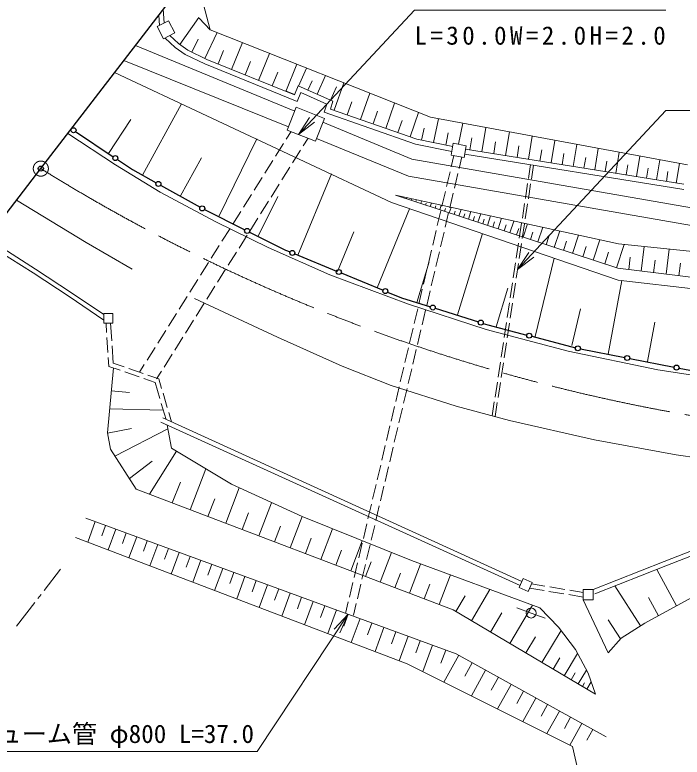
# Model space of a CAD drawing. Units: millimetres, scale not verified. Extents: x 40000 to 680000, y 20000 to 380000.
# Drawn here: x 90250 to 156630, y 245624 to 319524 of the extents above; entities that cross this region are included whole.
import ezdxf
from ezdxf.enums import TextEntityAlignment as Align

# ---------------------------------------------------------------- set-up
doc = ezdxf.new("R2010")
doc.units = ezdxf.units.MM
doc.header["$LTSCALE"] = 1000
doc.header["$PDMODE"] = 32
doc.header["$PDSIZE"] = 500
doc.linetypes.add('CHAIN', pattern=[18.5, 12, -1.5, 3.5, -1.5])
for name, color, linetype, lineweight in [('M-BMK', 2, 'CHAIN', 13), ('M-BMK-HTXT', 7, 'Continuous', 13), ('M-BMK-OTRS', 5, 'Continuous', 25), ('M-STR-HTXT', 7, 'Continuous', 13), ('M-STR-STRC', 7, 'Continuous', 25), ('M-WORK', 1, 'Continuous', 13)]:
    doc.layers.add(name, color=color, linetype=linetype, lineweight=lineweight)
doc.layers.add('M-OTRS', color=6, linetype='Continuous')
doc.styles.add('ＭＳ ゴシック', font='')
doc.styles.get('ＭＳ ゴシック').set_extended_font_data('MS Gothic')

# ---------------------------------------------------------------- blocks, each defined once
blk = doc.blocks.new('open_arrow')
at = {"color": 0, "linetype": 'Continuous', "lineweight": -2}
blk.add_lwpolyline([(7.5, 1.25), (0, 0), (7.5, -1.25)], dxfattribs=at)

msp = doc.modelspace()

# ---------------------------------------------------------------- linework, layer by layer
at = {"layer": 'M-BMK'}
msp.add_circle((92834, 304214), 750, dxfattribs=at)
msp.add_arc((187935, 457040), 180000, 238.10691, 269.78105, dxfattribs=at)
at = {"layer": 'M-BMK-HTXT'}
for p, q in [((93158, 262219), (94792, 264324)), ((92544, 261429), (92851, 261824)), ((90398, 258664), (92238, 261034))]:
    msp.add_line(p, q, dxfattribs=at)
at = {"layer": 'M-BMK-OTRS'}
for p, q in [((92834, 304214), (111104, 328009)), ((74564, 280419), (92834, 304214))]:
    msp.add_line(p, q, dxfattribs=at)
at = {"layer": 'M-OTRS'}
msp.add_point((92834, 304214), dxfattribs=at)
at = {"layer": 'M-STR-HTXT'}
for points in [[(118451, 307617), (130000, 320000), (155000, 320000)], [(140262, 294178), (155000, 310000), (185000, 310000)], [(123414, 259844), (114360, 246200), (85610, 246200)]]:
    msp.add_lwpolyline(points, dxfattribs=at)
at = {"layer": 'M-STR-STRC'}
for p, q in [((96293, 307899), (100037, 305403)), ((100454, 305126), (101967, 304117)), ((101967, 304117), (104307, 302809)), ((104743, 302564), (108671, 300368)), ((109116, 300140), (113138, 298122)), ((113585, 297898), (117163, 296103)), ((117163, 296103), (117623, 295914)), ((118085, 295724), (122248, 294016)), ((122711, 293826), (126874, 292117)), ((127336, 291927), (128711, 291363)), ((128711, 291363), (131586, 290459)), ((132063, 290309), (136356, 288959)), ((136833, 288809), (137300, 288663)), ((137300, 288663), (141180, 287649)), ((141664, 287522), (146018, 286385)), ((146506, 286277), (150922, 285411)), ((151412, 285315), (155828, 284449)), ((156319, 284353), (157925, 284038))]:
    msp.add_line(p, q, dxfattribs=at)
for centre in [(96085, 308038), (100246, 305265), (104525, 302686), (108892, 300252), (113361, 298010), (117854, 295819), (122479, 293921), (127105, 292022), (131825, 290384), (136595, 288884), (141422, 287586), (146261, 286325), (151167, 285363), (156074, 284401)]:
    msp.add_circle(centre, 250, dxfattribs=at)
at = {"layer": 'M-WORK'}
for p, q in [((109668, 318046), (108083, 324073)), ((105108, 318725), (105020, 320084)), ((104623, 318467), (104558, 319482)), ((106661, 316571), (108555, 319248)), ((105519, 318944), (104399, 318348)), ((106166, 317728), (105519, 318944)), ((108601, 319198), (109668, 318046)), ((104399, 318348), (105045, 317132)), ((131586, 309321), (109668, 318046)), ((105045, 317132), (106166, 317728)), ((106195, 316288), (105208, 317218)), ((106513, 316676), (105674, 317466)), ((107863, 315811), (108481, 317095)), ((109146, 315193), (110384, 317760)), ((102244, 316469), (118090, 309943)), ((107462, 316005), (106513, 316676)), ((111808, 314094), (112893, 316762)), ((107207, 315572), (106195, 316288)), ((109154, 314634), (107207, 315572)), ((109357, 315091), (107462, 316005)), ((110474, 314637), (111017, 315970)), ((114495, 313001), (115589, 315688)), ((117463, 308362), (101100, 314979)), ((118064, 311549), (109357, 315091)), ((113152, 313548), (113698, 314891)), ((118340, 310897), (109154, 314634)), ((117203, 311899), (118305, 314607)), ((118477, 312434), (119268, 314224)), ((100173, 313771), (127708, 300837)), ((115849, 312450), (116400, 313804)), ((120337, 311611), (121159, 313471)), ((119407, 312022), (119818, 312952)), ((122011, 310020), (122967, 312751)), ((118083, 311595), (117175, 311961)), ((118430, 312455), (118064, 311549)), ((121888, 310924), (118430, 312455)), ((121660, 311026), (122245, 312349)), ((118700, 311788), (118340, 310897)), ((121280, 310647), (118700, 311788)), ((124632, 309103), (125549, 311724)), ((102963, 303572), (106843, 310661)), ((121030, 309834), (121280, 310647)), ((121649, 310147), (121888, 310924)), ((123321, 309561), (123780, 310872)), ((127146, 308223), (128026, 310737)), ((118243, 310329), (117342, 308056)), ((121042, 309219), (118243, 310329)), ((130099, 306660), (121030, 309834)), ((130232, 307143), (121649, 310147)), ((125889, 308663), (126329, 309920)), ((129559, 307378), (130404, 309791)), ((99549, 305729), (101790, 309091)), ((120141, 306946), (121042, 309219)), ((128353, 307800), (128775, 309007)), ((157163, 304583), (131586, 309321)), ((131903, 306803), (132385, 309172)), ((120888, 308830), (129734, 305161)), ((130718, 307044), (130959, 308229)), ((134380, 306641), (134798, 308725)), ((136712, 305896), (137100, 308299)), ((95523, 307716), (100252, 304604)), ((117726, 307904), (117245, 307140)), ((117342, 308056), (120141, 306946)), ((133108, 306558), (133354, 307763)), ((139060, 305517), (139440, 307866)), ((141356, 305146), (141727, 307442)), ((110525, 299433), (114311, 307178)), ((116979, 306717), (116180, 305448)), ((119423, 307231), (118942, 306467)), ((129393, 303451), (120243, 307204)), ((133818, 306413), (130232, 307143)), ((133868, 306735), (133654, 305570)), ((135154, 306499), (133868, 306735)), ((135510, 306090), (135704, 307292)), ((137886, 305707), (138076, 306881)), ((143600, 304784), (143962, 307028)), ((118676, 306044), (117877, 304775)), ((133719, 305923), (130099, 306660)), ((134939, 305333), (135154, 306499)), ((156796, 302653), (135080, 306160)), ((140208, 305332), (140394, 306479)), ((142478, 304965), (142659, 306087)), ((145793, 304430), (146147, 306623)), ((147937, 304084), (148283, 306228)), ((106744, 301503), (108813, 305284)), ((133654, 305570), (134939, 305333)), ((133925, 305520), (133656, 304383)), ((134713, 305375), (134439, 304219)), ((156792, 302148), (135000, 305666)), ((144697, 304607), (144874, 305704)), ((146865, 304257), (147038, 305329)), ((150033, 303745), (150371, 305841)), ((152081, 303415), (152411, 305463)), ((100252, 304604), (104714, 301885)), ((115914, 305025), (115115, 303755)), ((129734, 305161), (165585, 298898)), ((141548, 304609), (141337, 303225)), ((141845, 304564), (141634, 303180)), ((148985, 303915), (149154, 304962)), ((151057, 303580), (151222, 304604)), ((154083, 303092), (154406, 305093)), ((156039, 302776), (156355, 304732)), ((117610, 304352), (116812, 303082)), ((133541, 303897), (133196, 302437)), ((134324, 303732), (133979, 302273)), ((153082, 303253), (153243, 304254)), ((155061, 302934), (155219, 303912)), ((114849, 303332), (114050, 302062)), ((118416, 295589), (121749, 303709)), ((165231, 297199), (129393, 303451)), ((116545, 302659), (115746, 301389)), ((141262, 302731), (141036, 301248)), ((141559, 302685), (141333, 301202)), ((104714, 301885), (110229, 298916)), ((113783, 301639), (112984, 300370)), ((150240, 294297), (128099, 301568)), ((128099, 301568), (150287, 296737)), ((133081, 301950), (132736, 300491)), ((133864, 301786), (133519, 300326)), ((90424, 301074), (97336, 296869)), ((114468, 297505), (116396, 301448)), ((115480, 300966), (114681, 299697)), ((127708, 300837), (150263, 293125)), ((129195, 301208), (129221, 301289)), ((129670, 301052), (129723, 301215)), ((130145, 300896), (130188, 301027)), ((130620, 300740), (130705, 301001)), ((131570, 300428), (131688, 300787)), ((126277, 292362), (129503, 300223)), ((131095, 300584), (131154, 300764)), ((132045, 300272), (132120, 300501)), ((132520, 300116), (132670, 300573)), ((132995, 299960), (133086, 300238)), ((133470, 299804), (133652, 300359)), ((134420, 299492), (134634, 300145)), ((140961, 300753), (140735, 299271)), ((141257, 300708), (141031, 299225)), ((112718, 299947), (111919, 298677)), ((132621, 300004), (132276, 298544)), ((133404, 299840), (133059, 298380)), ((133945, 299648), (134052, 299975)), ((134895, 299336), (135018, 299712)), ((135370, 299180), (135617, 299931)), ((135845, 299024), (135985, 299449)), ((136320, 298868), (136599, 299717)), ((137270, 298556), (137581, 299503)), ((110229, 298916), (115438, 296350)), ((114415, 299274), (113616, 298004)), ((136795, 298712), (136951, 299186)), ((137798, 298383), (137972, 298911)), ((138326, 298210), (138673, 299266)), ((138915, 298016), (139108, 298605)), ((139504, 297823), (139891, 299000)), ((140659, 298776), (140433, 297293)), ((140956, 298731), (140730, 297248)), ((140817, 297392), (141248, 298705)), ((111653, 298254), (110854, 296984)), ((122346, 293975), (123959, 297906)), ((132161, 298058), (131816, 296598)), ((132944, 297893), (132599, 296433)), ((140160, 297607), (140376, 298264)), ((141549, 297151), (141790, 297883)), ((142281, 296911), (142762, 298375)), ((143914, 296375), (144450, 298008)), ((87496, 297261), (92303, 294213)), ((113349, 297581), (112550, 296311)), ((134283, 289652), (136766, 297740)), ((143098, 296643), (143366, 297459)), ((145735, 295777), (146333, 297598)), ((147766, 295110), (148433, 297140)), ((87255, 296881), (92059, 293836)), ((97336, 296869), (101910, 294195)), ((110587, 296561), (109788, 295292)), ((115438, 296350), (121567, 293650)), ((140358, 296799), (140132, 295316)), ((140655, 296754), (140428, 295271)), ((144825, 296076), (145124, 296986)), ((146750, 295443), (147084, 296459)), ((150097, 294344), (150862, 296675)), ((150287, 296737), (166798, 294978)), ((152543, 294011), (152848, 296464)), ((112284, 295888), (111485, 294619)), ((131701, 296111), (131356, 294651)), ((132484, 295947), (132139, 294487)), ((148931, 294727), (149314, 295893)), ((155039, 293701), (155350, 296197)), ((109522, 294868), (108723, 293599)), ((130239, 290894), (131481, 294938)), ((142015, 287492), (143911, 295297)), ((151317, 294164), (151469, 295390)), ((153791, 293856), (153946, 295104)), ((92303, 294213), (95892, 291844)), ((111219, 294196), (110420, 292926)), ((131241, 294165), (130896, 292705)), ((140057, 294822), (139831, 293339)), ((140353, 294777), (140127, 293294)), ((166470, 292280), (150240, 294297)), ((156310, 293543), (156468, 294813)), ((92059, 293836), (95642, 291470)), ((121567, 293650), (129409, 290730)), ((132024, 294000), (131679, 292541)), ((108457, 293176), (107658, 291906)), ((139755, 292845), (139529, 291362)), ((140052, 292800), (139826, 291317)), ((149275, 285735), (150630, 293081)), ((150263, 293125), (167010, 291128)), ((110153, 292503), (109354, 291233)), ((130781, 292218), (130436, 290759)), ((131564, 292054), (131219, 290594)), ((138122, 288474), (139301, 292313)), ((95642, 291470), (99097, 289142)), ((95892, 291844), (99097, 289685)), ((107392, 291483), (106593, 290214)), ((108110, 291295), (116362, 287441)), ((109088, 290810), (108289, 289541)), ((129409, 290730), (137136, 288202)), ((139454, 290868), (139228, 289385)), ((139750, 290822), (139524, 289339)), ((99983, 289775), (99097, 289775)), ((99097, 289775), (99097, 288816)), ((99983, 288816), (99983, 289775)), ((106326, 289790), (105527, 288521)), ((130321, 290272), (129976, 288812)), ((131104, 290108), (130759, 288648)), ((145645, 286610), (146526, 290240)), ((108023, 289117), (107224, 287848)), ((99097, 288816), (99983, 288816)), ((99318, 288786), (99377, 287902)), ((99767, 288816), (99883, 287083)), ((129861, 288326), (129516, 286866)), ((139153, 288890), (138927, 287408)), ((139449, 288845), (139223, 287362)), ((153198, 285012), (153922, 288935)), ((105261, 288098), (104462, 286828)), ((130644, 288161), (130299, 286702)), ((137136, 288202), (145294, 286047)), ((99411, 287403), (99511, 285906)), ((106958, 287425), (106159, 286155)), ((116362, 287441), (122812, 284556)), ((138851, 286913), (138625, 285430)), ((139148, 286868), (138922, 285385)), ((99917, 286584), (100033, 284851)), ((104196, 286405), (103397, 285136)), ((129401, 286379), (129056, 284920)), ((130184, 286215), (129839, 284755)), ((145294, 286047), (154199, 284180)), ((99545, 285407), (99604, 284523)), ((105892, 285732), (105093, 284463)), ((99604, 284523), (100721, 284138)), ((100033, 284851), (101118, 284477)), ((103130, 284712), (102650, 283949)), ((122812, 284556), (127690, 282609)), ((138550, 284936), (138324, 283453)), ((138846, 284891), (138620, 283408)), ((99454, 277906), (100047, 284370)), ((101194, 283975), (102612, 283486)), ((101591, 284314), (103009, 283825)), ((104827, 284039), (104346, 283276)), ((128941, 284433), (128596, 282973)), ((129724, 284269), (129379, 282809)), ((154199, 284180), (165172, 282514)), ((103084, 283323), (104202, 282938)), ((103482, 283662), (104567, 283288)), ((104567, 283288), (104849, 282337)), ((104202, 282938), (104678, 281327)), ((127690, 282609), (134140, 280568)), ((128481, 282487), (128136, 281027)), ((129264, 282322), (128919, 280862)), ((138248, 282959), (138022, 281476)), ((138545, 282914), (138319, 281431)), ((99838, 282099), (101643, 281933)), ((104991, 281858), (105416, 280419)), ((104820, 280847), (105297, 279237)), ((137947, 280982), (137736, 279598)), ((138244, 280937), (138033, 279553)), ((99673, 280294), (105017, 280184)), ((128021, 280540), (127676, 279080)), ((128804, 280376), (128459, 278916)), ((134140, 280568), (139441, 279138)), ((104960, 279390), (140689, 263120)), ((105558, 279940), (105840, 278990)), ((104774, 278981), (140502, 262711)), ((105409, 278691), (105839, 276376)), ((139441, 279138), (147908, 277214)), ((99770, 276270), (99454, 277906)), ((99461, 277866), (101856, 278329)), ((100209, 275585), (105478, 278318)), ((127561, 278594), (127216, 277134)), ((128344, 278429), (127999, 276970)), ((147908, 277214), (156046, 275713)), ((127101, 276647), (126756, 275188)), ((127884, 276483), (127539, 275023)), ((102303, 272313), (99770, 276270)), ((103629, 271807), (106344, 276072)), ((105839, 276376), (111802, 272787)), ((156046, 275713), (162661, 274775)), ((101639, 273351), (103893, 275093)), ((107697, 270256), (109249, 274324)), ((126641, 274701), (126296, 273241)), ((127424, 274537), (127079, 273077)), ((105886, 270946), (106740, 272996)), ((111802, 272787), (118821, 269568)), ((126181, 272755), (125836, 271295)), ((133861, 260280), (102303, 272313)), ((111222, 268912), (112567, 272437)), ((126964, 272590), (126619, 271131)), ((109460, 269584), (110132, 271346)), ((114530, 267651), (115791, 270958)), ((125721, 270808), (125376, 269349)), ((126504, 270644), (126159, 269184)), ((112876, 268281), (113507, 269935)), ((97307, 269419), (134143, 255909)), ((98246, 269074), (97494, 267024)), ((117633, 266468), (118816, 269571)), ((118821, 269568), (129692, 265188)), ((99271, 268699), (98895, 267673)), ((100297, 268323), (99535, 266247)), ((116081, 267059), (116673, 268611)), ((120678, 265307), (121839, 268352)), ((125261, 268862), (124916, 267402)), ((126044, 268698), (125699, 267238)), ((101334, 267942), (100954, 266904)), ((102372, 267561), (101602, 265460)), ((129270, 254924), (96287, 267484)), ((103423, 267176), (103037, 266125)), ((104473, 266791), (103693, 264664)), ((119155, 265887), (119736, 267410)), ((123668, 264167), (124807, 267156)), ((124801, 266916), (124456, 265456)), ((154847, 265106), (160898, 267452)), ((155011, 264687), (161060, 267032)), ((105537, 266401), (105147, 265337)), ((122173, 264737), (122743, 266231)), ((125584, 266751), (125239, 265291)), ((106600, 266011), (105811, 263857)), ((107677, 265616), (107282, 264539)), ((126602, 263048), (127721, 265982)), ((108754, 265221), (107954, 263041)), ((109843, 264821), (109444, 263731)), ((124341, 264969), (123996, 263509)), ((125124, 264805), (124779, 263345)), ((125135, 263607), (125694, 265075)), ((129510, 261939), (130619, 264847)), ((129692, 265188), (142463, 260492)), ((147764, 262317), (154847, 265106)), ((147929, 261898), (155011, 264687)), ((110933, 264421), (110124, 262215)), ((112037, 264017), (111632, 262913)), ((128056, 262494), (128610, 263948)), ((156077, 260691), (154106, 264301)), ((113140, 263612), (112321, 261378)), ((114257, 263202), (113847, 262086)), ((132453, 260817), (133575, 263760)), ((140818, 263412), (140426, 262525)), ((141714, 263016), (140818, 263412)), ((115374, 262793), (114544, 260532)), ((116504, 262378), (116090, 261247)), ((123881, 263023), (123536, 261563)), ((124664, 262858), (124319, 261399)), ((130982, 261378), (131543, 262850)), ((140426, 262525), (141322, 262129)), ((141322, 262129), (141714, 263016)), ((141460, 262440), (142889, 262206)), ((141648, 262865), (142983, 262646)), ((143476, 262565), (144956, 262322)), ((152485, 258690), (149933, 262678)), ((117635, 261963), (116795, 259674)), ((134118, 260128), (135039, 261681)), ((135670, 259207), (137512, 262312)), ((143382, 262125), (144862, 261882)), ((145356, 261801), (146785, 261566)), ((145450, 262241), (146785, 262022)), ((147764, 262317), (146785, 262317)), ((146785, 262317), (146785, 261295)), ((147764, 261295), (147764, 262317)), ((152919, 258968), (158419, 261970)), ((118780, 261544), (118360, 260399)), ((119924, 261124), (119074, 258807)), ((123421, 261076), (123152, 259940)), ((124204, 260912), (123931, 259756)), ((146785, 261295), (147764, 261295)), ((146785, 261295), (149284, 256013)), ((154272, 259706), (153287, 261511)), ((121083, 260699), (120658, 259540)), ((122242, 260274), (121381, 257928)), ((148004, 251890), (133861, 260280)), ((139481, 256946), (141741, 260757)), ((140199, 260497), (141605, 259975)), ((142463, 260492), (144333, 258580)), ((123414, 259844), (122984, 258671)), ((124587, 259414), (123716, 257039)), ((137575, 258077), (138706, 259982)), ((141605, 259975), (143011, 259452)), ((125775, 258978), (125339, 257791)), ((150509, 257394), (149265, 259290)), ((150574, 257467), (152919, 258968)), ((126962, 258543), (126080, 256139)), ((128164, 258102), (127723, 256900)), ((142682, 255047), (144582, 258249)), ((144333, 258580), (146022, 256328)), ((129366, 257661), (128474, 255227)), ((130583, 257215), (130137, 255998)), ((141082, 255997), (142031, 257598)), ((149284, 256013), (150574, 257467)), ((131800, 256768), (130836, 254141)), ((133114, 256286), (132632, 254973)), ((134408, 255762), (132929, 253094)), ((134143, 255909), (149059, 247641)), ((144904, 253729), (146222, 255951)), ((146022, 256328), (147265, 253983)), ((135742, 255023), (135002, 253689)), ((143793, 254388), (144452, 255499)), ((145735, 246692), (129270, 254924)), ((137076, 254283), (135660, 251729)), ((146284, 252910), (147103, 254290)), ((138353, 253576), (137645, 252298)), ((145594, 253319), (146003, 254009)), ((147265, 253983), (148004, 251890)), ((139630, 252868), (138274, 250422)), ((146714, 252655), (146927, 253014)), ((147144, 252400), (147570, 253118)), ((140853, 252190), (140175, 250967)), ((142076, 251512), (140778, 249170)), ((143247, 250863), (142598, 249692)), ((144418, 250214), (143175, 247971)), ((145539, 249593), (144918, 248471)), ((146660, 248971), (145470, 246824)), ((147734, 248376), (147139, 247302)), ((147424, 239198), (145735, 246692))]:
    msp.add_line(p, q, dxfattribs=at)
msp.add_circle((141605, 259975), 500, dxfattribs=at)

# ---------------------------------------------------------------- block references
at = {"layer": 'M-STR-HTXT', "xscale": 267, "yscale": 267}
for p, rotation in [((118451, 307617), 47), ((140262, 294178), 47), ((123414, 259844), 236.4)]:
    msp.add_blockref('open_arrow', p, dxfattribs=dict(at, rotation=rotation))

# ---------------------------------------------------------------- texts
at = {"layer": 'M-STR-HTXT', "style": 'ＭＳ ゴシック'}
msp.add_text('ヒューム管 φ800 L=37.0', height=1833, dxfattribs=at).set_placement((99985, 247950), align=Align.MIDDLE_CENTER)
at = {"layer": 'M-STR-HTXT', "insert": (130000, 316522), "char_height": 1833, "attachment_point": 7, "style": 'ＭＳ ゴシック'}
msp.add_mtext('\\T1.27;L=30.0W=2.0H=2.0', dxfattribs=at)

doc.saveas('drawing.dxf')
